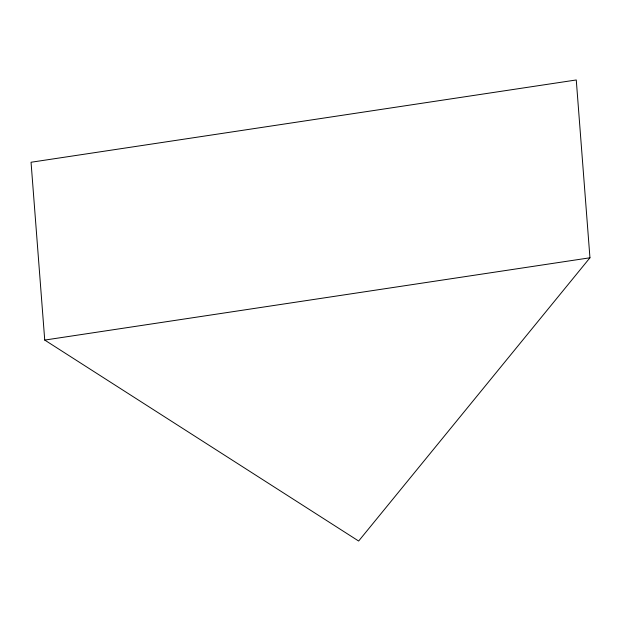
<?xml version="1.0" encoding="UTF-8"?>
<svg xmlns="http://www.w3.org/2000/svg" width="621" height="621" viewBox="0 0 621 621"><rect width="100%" height="100%" fill="white"/><g stroke="black" fill="none" stroke-linecap="round" stroke-linejoin="round"><path stroke-width="0.93" d="M589.95 257.785L358.643 541.031L44.735 340.075L31.05 162.252L576.265 79.969L589.95 257.785L44.735 340.075"/></g></svg>
